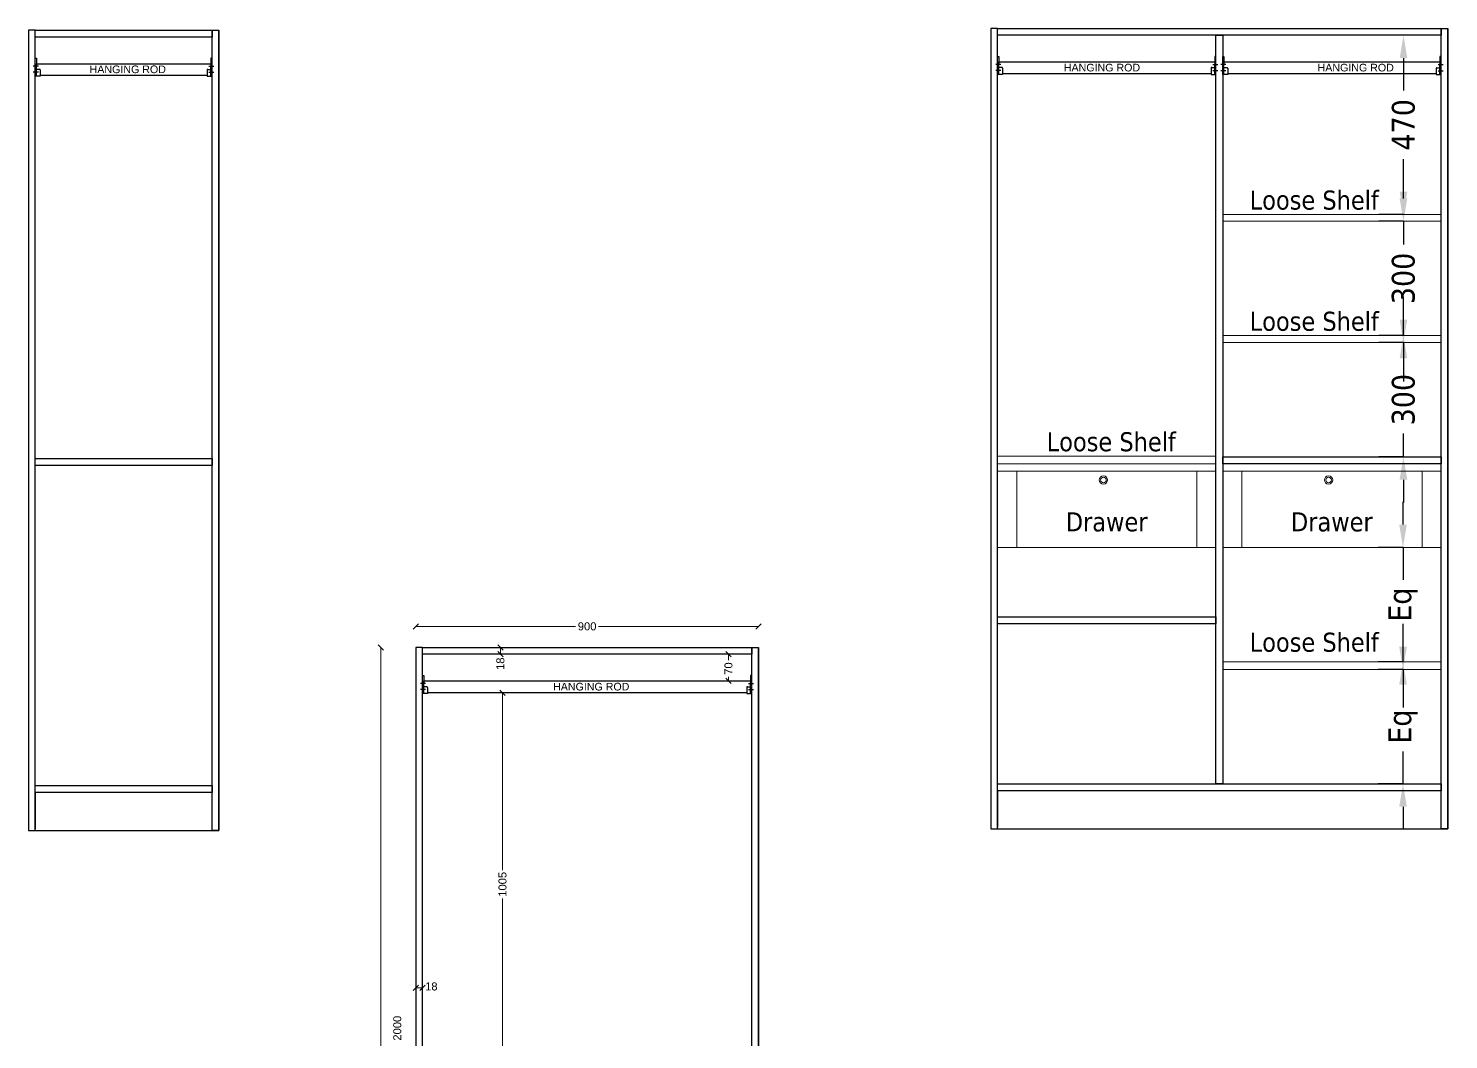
# Model space of a CAD drawing. Header units: millimetres. Extents: x 4065046 to 4134868, y -1476535 to -1460275.
# Drawn here: x 4099978 to 4103705, y -1473798 to -1471145 of the extents above; entities that cross this region are included whole.
import ezdxf

# ---------------------------------------------------------------- set-up
doc = ezdxf.new("R2010")
doc.units = ezdxf.units.MM
doc.header["$LTSCALE"] = 15
doc.header["$PDMODE"] = 35
doc.linetypes.add('HIDDEN', pattern=[9.525, 6.35, -3.175])
doc.layers.add('Hanging Rod', color=5, linetype='Continuous')
doc.layers.add('LS_DR_TEXT', color=7, linetype='Continuous')
doc.layers.add('Text', color=7, linetype='Continuous', lineweight=5)
doc.styles.add('RAJ', font='', dxfattribs={"width": 0.8})
doc.styles.add('ROMANS', font='tahoma.ttf')
doc.styles.get("Standard").update_dxf_attribs({"font": 'arial.ttf'})
doc.styles.get('RAJ').set_extended_font_data('Bitstream Vera Serif')
doc.dimstyles.new('MD50', dxfattribs={"dimscale": 50, "dimtxt": 1.9, "dimasz": 1.3, "dimexe": 1.3, "dimexo": 2.38, "dimgap": 1, "dimtad": 1, "dimdec": 0, "dimzin": 3, "dimdsep": 46, "dimtxsty": 'ROMANS', "dimblk": 'OBLIQUE', "dimcen": -1.9, "dimdle": 1.3, "dimclrd": 150, "dimclre": 150, "dimclrt": 256, "dimadec": 0, "dimazin": 0, "dimtfac": 1, "dimtdec": 0, "dimtix": 1, "dimtmove": 2, "dimatfit": 3, "dimfxl": 1, "dimtolj": 1, "dimtzin": 3, "dimarcsym": 0})
doc.dimstyles.new('RAJ', dxfattribs={"dimscale": 7, "dimtxt": 2, "dimasz": 2, "dimexe": 1, "dimexo": 1, "dimgap": 1, "dimtad": 1, "dimdec": 1, "dimzin": 0, "dimdsep": 46, "dimtxsty": 'RAJ', "dimcen": 1, "dimclrd": 8, "dimclre": 8, "dimclrt": 8, "dimadec": 0, "dimazin": 0, "dimtfac": 1, "dimtdec": 1, "dimtofl": 0, "dimtmove": 0, "dimatfit": 3, "dimfxl": 1, "dimtolj": 1, "dimtzin": 0, "dimlwd": 9, "dimlwe": 9, "dimarcsym": 0})

# ---------------------------------------------------------------- blocks, each defined once
blk = doc.blocks.new('_Oblique')
at = {"color": 0, "linetype": 'ByBlock', "lineweight": -2}
blk.add_line((-0.5, -0.5), (0.5, 0.5), dxfattribs=at)
blk = doc.blocks.new('*D90')
at = {"color": 0, "lineweight": -2, "transparency": 16777216}
blk.add_line((-191476.9, -219246.8), (-191458.9, -219246.8), dxfattribs=at)
at = {"layer": 'Defpoints', "color": 0, "linetype": 'ByBlock', "lineweight": -2, "transparency": 16777216}
for p in [(-191476.9, -219246.8), (-191458.9, -219246.8), (-191458.9, -219246.8)]:
    blk.add_point(p, dxfattribs=at)
at = {"color": 0, "linetype": 'ByBlock', "lineweight": -2, "transparency": 16777216, "xscale": 14, "yscale": 14, "zscale": 14, "rotation": 180}
blk.add_blockref('_Oblique', (-191476.9, -219246.8), dxfattribs=at)
at = {"color": 0, "linetype": 'ByBlock', "lineweight": -2, "transparency": 16777216, "xscale": 14, "yscale": 14, "zscale": 14}
blk.add_blockref('_Oblique', (-191458.9, -219246.8), dxfattribs=at)
at = {"linetype": 'ByBlock', "lineweight": -2, "transparency": 16777216, "insert": (-191435.8, -219243.5), "char_height": 21, "attachment_point": 5}
blk.add_mtext('\\A1;18', dxfattribs=at)
blk = doc.blocks.new('_None')
blk = doc.blocks.new('*D100')
at = {"color": 0, "lineweight": -2, "transparency": 16777216}
for p, q in [((-191476.9, -218298.7), (-191057.1, -218298.7)), ((-190576.9, -218298.7), (-190996.8, -218298.7))]:
    blk.add_line(p, q, dxfattribs=at)
at = {"layer": 'Defpoints', "color": 0, "linetype": 'ByBlock', "lineweight": -2, "transparency": 16777216}
for p in [(-190576.9, -218298.7), (-191476.9, -218353.9), (-190576.9, -218353.9)]:
    blk.add_point(p, dxfattribs=at)
at = {"color": 0, "linetype": 'ByBlock', "lineweight": -2, "transparency": 16777216, "xscale": 14, "yscale": 14, "zscale": 14, "rotation": 180}
blk.add_blockref('_Oblique', (-191476.9, -218298.7), dxfattribs=at)
at = {"color": 0, "linetype": 'ByBlock', "lineweight": -2, "transparency": 16777216, "xscale": 14, "yscale": 14, "zscale": 14}
blk.add_blockref('_Oblique', (-190576.9, -218298.7), dxfattribs=at)
at = {"linetype": 'ByBlock', "lineweight": -2, "transparency": 16777216, "insert": (-191026.9, -218298.7), "char_height": 21, "attachment_point": 5}
blk.add_mtext('\\A1;900', dxfattribs=at)
blk = doc.blocks.new('*D91')
at = {"color": 0, "lineweight": -2, "transparency": 16777216}
blk.add_line((-191568.7, -220353.9), (-191568.7, -218353.9), dxfattribs=at)
at = {"layer": 'Defpoints', "color": 0, "linetype": 'ByBlock', "lineweight": -2, "transparency": 16777216}
for p in [(-191568.7, -218353.9), (-191476.9, -218353.9), (-191458.9, -220353.9)]:
    blk.add_point(p, dxfattribs=at)
at = {"color": 0, "linetype": 'ByBlock', "lineweight": -2, "transparency": 16777216, "xscale": 14, "yscale": 14, "zscale": 14}
for p, rotation in [((-191568.7, -218353.9), 90), ((-191568.7, -220353.9), 270)]:
    blk.add_blockref('_Oblique', p, dxfattribs=dict(at, rotation=rotation))
at = {"linetype": 'ByBlock', "lineweight": -2, "transparency": 16777216, "insert": (-191525.1, -219352.9), "char_height": 21, "attachment_point": 5, "rotation": 90}
blk.add_mtext('\\A1;2000', dxfattribs=at)
blk = doc.blocks.new('*D101')
at = {"color": 0, "lineweight": -2, "transparency": 16777216}
for p, q in [((-191568.7, -220353.9), (-191568.7, -220374.7)), ((-191568.7, -220453.9), (-191568.7, -220433.1))]:
    blk.add_line(p, q, dxfattribs=at)
at = {"layer": 'Defpoints', "color": 0, "linetype": 'ByBlock', "lineweight": -2, "transparency": 16777216}
for p in [(-191568.7, -220353.9), (-191458.9, -220353.9), (-191476.9, -220453.9)]:
    blk.add_point(p, dxfattribs=at)
at = {"color": 0, "linetype": 'ByBlock', "lineweight": -2, "transparency": 16777216, "xscale": 14, "yscale": 14, "zscale": 14}
for p, rotation in [((-191568.7, -220353.9), 90), ((-191568.7, -220453.9), 270)]:
    blk.add_blockref('_Oblique', p, dxfattribs=dict(at, rotation=rotation))
at = {"linetype": 'ByBlock', "lineweight": -2, "transparency": 16777216, "insert": (-191568.7, -220403.9), "char_height": 21, "attachment_point": 5, "rotation": 90}
blk.add_mtext('\\A1;100', dxfattribs=at)
blk = doc.blocks.new('*D92')
at = {"color": 0, "lineweight": -2, "transparency": 16777216}
blk.add_line((-191254.7, -218371.9), (-191254.7, -218353.9), dxfattribs=at)
at = {"layer": 'Defpoints', "color": 0, "linetype": 'ByBlock', "lineweight": -2, "transparency": 16777216}
for p in [(-191254.7, -218353.9), (-191254.7, -218353.9), (-191254.7, -218371.9)]:
    blk.add_point(p, dxfattribs=at)
at = {"color": 0, "linetype": 'ByBlock', "lineweight": -2, "transparency": 16777216, "xscale": 14, "yscale": 14, "zscale": 14}
for p, rotation in [((-191254.7, -218353.9), 90), ((-191254.7, -218371.9), 270)]:
    blk.add_blockref('_Oblique', p, dxfattribs=dict(at, rotation=rotation))
at = {"linetype": 'ByBlock', "lineweight": -2, "transparency": 16777216, "insert": (-191254.5, -218396.7), "char_height": 21, "attachment_point": 5, "rotation": 90}
blk.add_mtext('\\A1;18', dxfattribs=at)
blk = doc.blocks.new('*D97')
at = {"color": 0, "lineweight": -2, "transparency": 16777216}
for p, q in [((-190655.8, -218371.9), (-190655.8, -218387.5)), ((-190655.8, -218441.9), (-190655.8, -218431.3))]:
    blk.add_line(p, q, dxfattribs=at)
at = {"layer": 'Defpoints', "color": 0, "linetype": 'ByBlock', "lineweight": -2, "transparency": 16777216}
for p in [(-190655.8, -218371.9), (-190618.9, -218371.9), (-190618.9, -218441.9)]:
    blk.add_point(p, dxfattribs=at)
at = {"color": 0, "linetype": 'ByBlock', "lineweight": -2, "transparency": 16777216, "xscale": 14, "yscale": 14, "zscale": 14}
for p, rotation in [((-190655.8, -218371.9), 90), ((-190655.8, -218441.9), 270)]:
    blk.add_blockref('_Oblique', p, dxfattribs=dict(at, rotation=rotation))
at = {"linetype": 'ByBlock', "lineweight": -2, "transparency": 16777216, "insert": (-190655.8, -218409.4), "char_height": 21, "attachment_point": 5, "rotation": 90}
blk.add_mtext('\\A1;70', dxfattribs=at)
blk = doc.blocks.new('*D98')
at = {"color": 0, "lineweight": -2, "transparency": 16777216}
blk.add_line((-190689.3, -219495.8), (-190689.3, -219477.8), dxfattribs=at)
at = {"layer": 'Defpoints', "color": 0, "linetype": 'ByBlock', "lineweight": -2, "transparency": 16777216}
for p in [(-190689.3, -219477.8), (-190689.3, -219477.8), (-190689.3, -219495.8)]:
    blk.add_point(p, dxfattribs=at)
at = {"color": 0, "linetype": 'ByBlock', "lineweight": -2, "transparency": 16777216, "xscale": 14, "yscale": 14, "zscale": 14}
for p, rotation in [((-190689.3, -219477.8), 90), ((-190689.3, -219495.8), 270)]:
    blk.add_blockref('_Oblique', p, dxfattribs=dict(at, rotation=rotation))
at = {"linetype": 'ByBlock', "lineweight": -2, "transparency": 16777216, "insert": (-190689.1, -219520.7), "char_height": 21, "attachment_point": 5, "rotation": 90}
blk.add_mtext('\\A1;18', dxfattribs=at)
blk = doc.blocks.new('*D99')
at = {"color": 0, "lineweight": -2, "transparency": 16777216}
for p, q in [((-191249, -218472.9), (-191249, -218937.9)), ((-191249, -219477.8), (-191249, -219012.8))]:
    blk.add_line(p, q, dxfattribs=at)
at = {"layer": 'Defpoints', "color": 0, "linetype": 'ByBlock', "lineweight": -2, "transparency": 16777216}
for p in [(-191307.5, -218472.9), (-191249, -218472.9), (-191307.5, -219477.8)]:
    blk.add_point(p, dxfattribs=at)
at = {"color": 0, "linetype": 'ByBlock', "lineweight": -2, "transparency": 16777216, "xscale": 14, "yscale": 14, "zscale": 14}
for p, rotation in [((-191249, -218472.9), 90), ((-191249, -219477.8), 270)]:
    blk.add_blockref('_Oblique', p, dxfattribs=dict(at, rotation=rotation))
at = {"linetype": 'ByBlock', "lineweight": -2, "transparency": 16777216, "insert": (-191249, -218975.4), "char_height": 21, "attachment_point": 5, "rotation": 90}
blk.add_mtext('\\A1;1005', dxfattribs=at)
blk = doc.blocks.new('*D103')
at = {"color": 0, "lineweight": -2, "transparency": 16777216}
blk.add_line((-191035.9, -219687.3), (-191017.9, -219687.3), dxfattribs=at)
at = {"layer": 'Defpoints', "color": 0, "linetype": 'ByBlock', "lineweight": -2, "transparency": 16777216}
for p in [(-191035.9, -219687.3), (-191017.9, -219687.3), (-191017.9, -219687.3)]:
    blk.add_point(p, dxfattribs=at)
at = {"color": 0, "linetype": 'ByBlock', "lineweight": -2, "transparency": 16777216, "xscale": 14, "yscale": 14, "zscale": 14, "rotation": 180}
blk.add_blockref('_Oblique', (-191035.9, -219687.3), dxfattribs=at)
at = {"color": 0, "linetype": 'ByBlock', "lineweight": -2, "transparency": 16777216, "xscale": 14, "yscale": 14, "zscale": 14}
blk.add_blockref('_Oblique', (-191017.9, -219687.3), dxfattribs=at)
at = {"linetype": 'ByBlock', "lineweight": -2, "transparency": 16777216, "insert": (-190994.8, -219683.9), "char_height": 21, "attachment_point": 5}
blk.add_mtext('\\A1;18', dxfattribs=at)
blk = doc.blocks.new('*D104')
at = {"color": 0, "lineweight": -2, "transparency": 16777216}
for p, q in [((-191249, -219495.8), (-191249, -219885.7)), ((-191249, -220335.9), (-191249, -219946.1))]:
    blk.add_line(p, q, dxfattribs=at)
at = {"layer": 'Defpoints', "color": 0, "linetype": 'ByBlock', "lineweight": -2, "transparency": 16777216}
for p in [(-191246, -219495.8), (-191249, -220335.9), (-191246, -220335.9)]:
    blk.add_point(p, dxfattribs=at)
at = {"color": 0, "linetype": 'ByBlock', "lineweight": -2, "transparency": 16777216, "xscale": 14, "yscale": 14, "zscale": 14}
for p, rotation in [((-191249, -219495.8), 90), ((-191249, -220335.9), 270)]:
    blk.add_blockref('_Oblique', p, dxfattribs=dict(at, rotation=rotation))
at = {"linetype": 'ByBlock', "lineweight": -2, "transparency": 16777216, "insert": (-191249, -219915.9), "char_height": 21, "attachment_point": 5, "rotation": 90}
blk.add_mtext('\\A1;840', dxfattribs=at)
blk = doc.blocks.new('*D316')
at = {"color": 152, "ltscale": 0.25, "transparency": 16777216}
for p, q in [((4103586.9, -1471908.7), (4103586.9, -1471848.7)), ((4103586.9, -1471968.7), (4103586.9, -1472029.7)), ((4103586.9, -1472268.7), (4103586.9, -1472207.6)), ((4103586.9, -1472328.7), (4103586.9, -1472388.7))]:
    blk.add_line(p, q, dxfattribs=at)
at = {"color": 8, "ltscale": 0.25, "transparency": 16777216}
for p, q in [((4103586.9, -1471968.7), (4103521.9, -1471968.7)), ((4103586.9, -1472268.7), (4103521.9, -1472268.7))]:
    blk.add_line(p, q, dxfattribs=at)
at = {"color": 152, "linetype": 'ByBlock', "ltscale": 0.25, "transparency": 16777216}
for points in [[(4103576.9, -1471908.7), (4103596.9, -1471908.7), (4103586.9, -1471968.7)], [(4103576.9, -1472328.7), (4103596.9, -1472328.7), (4103586.9, -1472268.7)]]:
    blk.add_solid(points, dxfattribs=at)
at = {"layer": 'Defpoints', "color": 0, "linetype": 'ByBlock', "ltscale": 0.25, "transparency": 16777216}
for p in [(4103705.4, -1471968.7), (4103586.9, -1472268.7), (4103705.4, -1472268.7)]:
    blk.add_point(p, dxfattribs=at)
at = {"linetype": 'ByBlock', "lineweight": 20, "ltscale": 0.25, "transparency": 16777216, "insert": (4103586.9, -1472118.7), "char_height": 60, "attachment_point": 5, "rotation": 90, "style": 'ROMANS'}
blk.add_mtext('\\A1;300', dxfattribs=at)
blk = doc.blocks.new('*D317')
at = {"color": 152, "ltscale": 0.25, "transparency": 16777216}
for p, q in [((4103586.9, -1471590.7), (4103586.9, -1471530.7)), ((4103586.9, -1471650.7), (4103586.9, -1471711.7)), ((4103586.9, -1471950.7), (4103586.9, -1471889.6)), ((4103586.9, -1472010.7), (4103586.9, -1472070.7))]:
    blk.add_line(p, q, dxfattribs=at)
at = {"color": 8, "ltscale": 0.25, "transparency": 16777216}
for p, q in [((4103586.9, -1471650.7), (4103521.9, -1471650.7)), ((4103586.9, -1471950.7), (4103521.9, -1471950.7))]:
    blk.add_line(p, q, dxfattribs=at)
at = {"color": 152, "linetype": 'ByBlock', "ltscale": 0.25, "transparency": 16777216}
for points in [[(4103576.9, -1471590.7), (4103596.9, -1471590.7), (4103586.9, -1471650.7)], [(4103576.9, -1472010.7), (4103596.9, -1472010.7), (4103586.9, -1471950.7)]]:
    blk.add_solid(points, dxfattribs=at)
at = {"layer": 'Defpoints', "color": 0, "linetype": 'ByBlock', "ltscale": 0.25, "transparency": 16777216}
for p in [(4103705.4, -1471650.7), (4103586.9, -1471950.7), (4103705.4, -1471950.7)]:
    blk.add_point(p, dxfattribs=at)
at = {"linetype": 'ByBlock', "lineweight": 20, "ltscale": 0.25, "transparency": 16777216, "insert": (4103586.9, -1471800.7), "char_height": 60, "attachment_point": 5, "rotation": 90, "style": 'ROMANS'}
blk.add_mtext('\\A1;300', dxfattribs=at)
blk = doc.blocks.new('*D318')
at = {"color": 8, "ltscale": 0.25, "transparency": 16777216}
for p, q in [((4103587, -1471162.8), (4103522, -1471162.8)), ((4103587, -1471632.7), (4103522, -1471632.7))]:
    blk.add_line(p, q, dxfattribs=at)
at = {"color": 152, "ltscale": 0.25, "transparency": 16777216}
for p, q in [((4103587, -1471222.8), (4103587, -1471307.6)), ((4103587, -1471572.7), (4103587, -1471487.8))]:
    blk.add_line(p, q, dxfattribs=at)
at = {"color": 152, "linetype": 'ByBlock', "ltscale": 0.25, "transparency": 16777216}
for points in [[(4103577, -1471222.8), (4103597, -1471222.8), (4103587, -1471162.8)], [(4103577, -1471572.7), (4103597, -1471572.7), (4103587, -1471632.7)]]:
    blk.add_solid(points, dxfattribs=at)
at = {"layer": 'Defpoints', "color": 0, "linetype": 'ByBlock', "ltscale": 0.25, "transparency": 16777216}
for p in [(4103587, -1471162.8), (4103705.4, -1471162.8), (4103705.4, -1471632.7)]:
    blk.add_point(p, dxfattribs=at)
at = {"linetype": 'ByBlock', "lineweight": 20, "ltscale": 0.25, "transparency": 16777216, "insert": (4103587, -1471397.7), "char_height": 60, "attachment_point": 5, "rotation": 90, "style": 'ROMANS'}
blk.add_mtext('\\A1;470', dxfattribs=at)
blk = doc.blocks.new('*D345')
at = {"color": 152, "ltscale": 0.25, "transparency": 16777216}
for p, q in [((4103585.8, -1472446.7), (4103585.8, -1472386.7)), ((4103585.8, -1472506.7), (4103585.8, -1472591.4)), ((4103585.8, -1472806.5), (4103585.8, -1472721.8)), ((4103585.8, -1472866.5), (4103585.8, -1472926.5))]:
    blk.add_line(p, q, dxfattribs=at)
at = {"color": 8, "ltscale": 0.25, "transparency": 16777216}
for p, q in [((4103585.8, -1472506.7), (4103520.8, -1472506.7)), ((4103585.8, -1472806.5), (4103520.8, -1472806.5))]:
    blk.add_line(p, q, dxfattribs=at)
at = {"color": 152, "linetype": 'ByBlock', "ltscale": 0.25, "transparency": 16777216}
for points in [[(4103575.8, -1472446.7), (4103595.8, -1472446.7), (4103585.8, -1472506.7)], [(4103575.8, -1472866.5), (4103595.8, -1472866.5), (4103585.8, -1472806.5)]]:
    blk.add_solid(points, dxfattribs=at)
at = {"layer": 'Defpoints', "color": 0, "linetype": 'ByBlock', "ltscale": 0.25, "transparency": 16777216}
for p in [(4103685.8, -1472506.7), (4103585.8, -1472806.5), (4103685.8, -1472806.5)]:
    blk.add_point(p, dxfattribs=at)
at = {"linetype": 'ByBlock', "lineweight": 20, "ltscale": 0.25, "transparency": 16777216, "insert": (4103585.8, -1472656.6), "char_height": 60, "attachment_point": 5, "rotation": 90, "style": 'ROMANS'}
blk.add_mtext('\\A1;Eq', dxfattribs=at)
blk = doc.blocks.new('*D346')
at = {"color": 152, "ltscale": 0.25, "transparency": 16777216}
for p, q in [((4103585.8, -1472766.5), (4103585.8, -1472706.5)), ((4103585.8, -1472826.5), (4103585.8, -1472911.5)), ((4103585.8, -1473126.8), (4103585.8, -1473041.8)), ((4103585.8, -1473186.8), (4103585.8, -1473246.8))]:
    blk.add_line(p, q, dxfattribs=at)
at = {"color": 8, "ltscale": 0.25, "transparency": 16777216}
for p, q in [((4103585.8, -1472826.5), (4103520.8, -1472826.5)), ((4103585.8, -1473126.8), (4103520.8, -1473126.8))]:
    blk.add_line(p, q, dxfattribs=at)
at = {"color": 152, "linetype": 'ByBlock', "ltscale": 0.25, "transparency": 16777216}
for points in [[(4103575.8, -1472766.5), (4103595.8, -1472766.5), (4103585.8, -1472826.5)], [(4103575.8, -1473186.8), (4103595.8, -1473186.8), (4103585.8, -1473126.8)]]:
    blk.add_solid(points, dxfattribs=at)
at = {"layer": 'Defpoints', "color": 0, "linetype": 'ByBlock', "ltscale": 0.25, "transparency": 16777216}
for p in [(4103685.8, -1472826.5), (4103585.8, -1473126.8), (4103685.8, -1473126.8)]:
    blk.add_point(p, dxfattribs=at)
at = {"linetype": 'ByBlock', "lineweight": 20, "ltscale": 0.25, "transparency": 16777216, "insert": (4103585.8, -1472976.6), "char_height": 60, "attachment_point": 5, "rotation": 90, "style": 'ROMANS'}
blk.add_mtext('\\A1;Eq', dxfattribs=at)
blk = doc.blocks.new('291')
for p, q in [((-191476.9, -218353.9), (-191476.9, -220453.9)), ((-190576.9, -220453.9), (-190576.9, -218353.9)), ((-190576.9, -220453.9), (-190576.9, -220353.9)), ((-191476.9, -220453.9), (-190576.9, -220453.9))]:
    blk.add_line(p, q)
at = {"color": 3}
for p, q in [((-191450.9, -218448.4), (-191464, -218448.4)), ((-191450.9, -218464.4), (-191464, -218464.4)), ((-190603, -218448.4), (-190589.9, -218448.4)), ((-190603, -218464.4), (-190589.9, -218464.4))]:
    blk.add_line(p, q, dxfattribs=at)
for points in [[(-191458.9, -218353.9), (-191476.9, -218353.9), (-191476.9, -220453.9), (-191458.9, -220453.9)], [(-191458.9, -218353.9), (-190594.9, -218353.9), (-190594.9, -218371.9), (-191458.9, -218371.9)], [(-190594.9, -218353.9), (-190576.9, -218353.9), (-190576.9, -220453.9), (-190594.9, -220453.9)], [(-191458.9, -219477.8), (-190594.9, -219477.8), (-190594.9, -219495.8), (-191458.9, -219495.8)], [(-191035.9, -220335.9), (-191035.9, -219495.8), (-191017.9, -219495.8), (-191017.9, -220335.9)], [(-191458.9, -220335.9), (-190594.9, -220335.9), (-190594.9, -220353.9), (-191458.9, -220353.9)]]:
    blk.add_lwpolyline(points, close=True)
at = {"color": 5}
for points in [[(-191455.9, -218457.1), (-191455.9, -218441.9), (-190597.9, -218441.9), (-190597.9, -218457.1)], [(-190607.9, -218472.9), (-191445.9, -218472.9)]]:
    blk.add_lwpolyline(points, dxfattribs=at)
at = {"linetype": 'HIDDEN'}
blk.add_lwpolyline([(-191458.9, -220453.9), (-190594.9, -220453.9), (-190594.9, -220353.9), (-191458.9, -220353.9)], close=True, dxfattribs=at)
at = {"layer": 'Hanging Rod'}
for p, q in [((-191458.9, -218474.9), (-191458.9, -218427.4)), ((-191458.9, -218427.4), (-191455.9, -218427.4)), ((-191455.9, -218427.4), (-191455.9, -218447)), ((-190594.9, -218427.4), (-190597.9, -218427.4)), ((-190597.9, -218427.4), (-190597.9, -218447)), ((-190594.9, -218474.9), (-190594.9, -218427.4)), ((-191455.9, -218474.9), (-191455.9, -218447)), ((-191447.9, -218457.1), (-191455.9, -218457.1)), ((-191445.9, -218459.1), (-191445.9, -218474.9)), ((-190607.9, -218459.1), (-190607.9, -218474.9)), ((-190605.9, -218457.1), (-190597.9, -218457.1)), ((-190597.9, -218474.9), (-190597.9, -218447)), ((-191455.9, -218474.9), (-191458.9, -218474.9)), ((-191445.9, -218474.9), (-191455.9, -218474.9)), ((-190607.9, -218474.9), (-190597.9, -218474.9)), ((-190597.9, -218474.9), (-190594.9, -218474.9))]:
    blk.add_line(p, q, dxfattribs=at)
for centre, start, end in [((-191447.9, -218459.1), 0, 90), ((-190605.9, -218459.1), 90, 180)]:
    blk.add_arc(centre, 2, start, end, dxfattribs=at)
blk.add_text('%%UINNER VIEW', height=32.5).set_placement((-191140.3, -220526.1))
at = {"layer": 'Text', "ltscale": 3, "insert": (-191016.1, -218446.8), "char_height": 20, "width": 870.207, "attachment_point": 2}
blk.add_mtext('\\pxqc;HANGING ROD', dxfattribs=at)
at = {"linetype": 'ByBlock', "lineweight": -2}
dim = blk.add_linear_dim(base=(-190576.9, -218298.7), p1=(-191476.9, -218353.9), p2=(-190576.9, -218353.9), dimstyle='RAJ', override={"dimtxt": 3, "dimtad": 0, "dimdec": 0, "dimtxsty": 'Standard', "dimblk": 'Oblique', "dimcen": 0, "dimse1": 1, "dimse2": 1, "dimclrd": 0, "dimclre": 0, "dimclrt": 256, "dimtdec": 0, "dimtmove": 2, "dimldrblk": 'None', "dimfxl": 0.5, "dimlwd": 65534, "dimlwe": 65534, "dimarcsym": 2}, dxfattribs=at)
dim.commit()
dim.dimension.update_dxf_attribs({"geometry": '*D100', "text_midpoint": (-191026.9, -218298.7)})
for base, p1, p2, picture, middle in [((-191568.7, -218353.9), (-191458.9, -220353.9), (-191476.9, -218353.9), '*D91', (-191525.1, -219352.9)), ((-191254.7, -218353.9), (-191254.7, -218371.9), (-191254.7, -218353.9), '*D92', (-191254.5, -218396.7)), ((-190655.8, -218371.9), (-190618.9, -218441.9), (-190618.9, -218371.9), '*D97', (-190655.8, -218409.4)), ((-190689.3, -219477.8), (-190689.3, -219495.8), (-190689.3, -219477.8), '*D98', (-190689.1, -219520.7)), ((-191568.7, -220353.9), (-191476.9, -220453.9), (-191458.9, -220353.9), '*D101', (-191568.7, -220403.9))]:
    dim = blk.add_linear_dim(base=base, p1=p1, p2=p2, angle=90, dimstyle='RAJ', override={"dimtxt": 3, "dimtad": 0, "dimdec": 0, "dimtxsty": 'Standard', "dimblk": 'Oblique', "dimcen": 0, "dimse1": 1, "dimse2": 1, "dimclrd": 0, "dimclre": 0, "dimclrt": 256, "dimtdec": 0, "dimtmove": 2, "dimldrblk": 'None', "dimfxl": 0.5, "dimlwd": 65534, "dimlwe": 65534, "dimarcsym": 2}, dxfattribs=at)
    dim.commit()
    dim.dimension.update_dxf_attribs({"geometry": picture, "text_midpoint": middle, "dimtype": 128})
for base, p1, p2, picture, middle in [((-191249, -218472.9), (-191307.5, -219477.8), (-191307.5, -218472.9), '*D99', (-191249, -218975.4)), ((-191249, -220335.9), (-191246, -219495.8), (-191246, -220335.9), '*D104', (-191249, -219915.9))]:
    dim = blk.add_linear_dim(base=base, p1=p1, p2=p2, angle=90, dimstyle='RAJ', override={"dimtxt": 3, "dimtad": 0, "dimdec": 0, "dimtxsty": 'Standard', "dimblk": 'Oblique', "dimcen": 0, "dimse1": 1, "dimse2": 1, "dimclrd": 0, "dimclre": 0, "dimclrt": 256, "dimtdec": 0, "dimtmove": 2, "dimldrblk": 'None', "dimfxl": 0.5, "dimlwd": 65534, "dimlwe": 65534, "dimarcsym": 2}, dxfattribs=at)
    dim.commit()
    dim.dimension.update_dxf_attribs({"geometry": picture, "text_midpoint": middle})
for base, p1, p2, picture, middle in [((-191458.9, -219246.8), (-191476.9, -219246.8), (-191458.9, -219246.8), '*D90', (-191435.8, -219243.5)), ((-191017.9, -219687.3), (-191035.9, -219687.3), (-191017.9, -219687.3), '*D103', (-190994.8, -219683.9))]:
    dim = blk.add_linear_dim(base=base, p1=p1, p2=p2, dimstyle='RAJ', override={"dimtxt": 3, "dimtad": 0, "dimdec": 0, "dimtxsty": 'Standard', "dimblk": 'Oblique', "dimcen": 0, "dimse1": 1, "dimse2": 1, "dimclrd": 0, "dimclre": 0, "dimclrt": 256, "dimtdec": 0, "dimtmove": 2, "dimldrblk": 'None', "dimfxl": 0.5, "dimlwd": 65534, "dimlwe": 65534, "dimarcsym": 2}, dxfattribs=at)
    dim.commit()
    dim.dimension.update_dxf_attribs({"geometry": picture, "text_midpoint": middle, "dimtype": 128})

msp = doc.modelspace()

# ---------------------------------------------------------------- linework, layer by layer
for p, q in [((4099977.8, -1471149.3), (4099977.8, -1473249.3)), ((4100477.8, -1473249.3), (4100477.8, -1471149.3)), ((4102503.8, -1471144.8), (4102503.8, -1473244.8)), ((4103703.8, -1473244.8), (4103703.8, -1471144.8)), ((4103703.8, -1473244.8), (4103703.8, -1473144.8)), ((4100477.8, -1473249.3), (4100477.8, -1473149.3)), ((4099977.8, -1473249.3), (4100477.8, -1473249.3)), ((4102503.8, -1473244.8), (4103703.8, -1473244.8))]:
    msp.add_line(p, q)
at = {"color": 3}
for p, q in [((4100003.9, -1471243.8), (4099990.7, -1471243.8)), ((4100451.7, -1471243.8), (4100464.9, -1471243.8)), ((4102529.9, -1471239.3), (4102516.8, -1471239.3)), ((4103086.8, -1471239.3), (4103099.9, -1471239.3)), ((4103120.9, -1471239.3), (4103107.8, -1471239.3)), ((4103677.8, -1471239.3), (4103690.9, -1471239.3)), ((4100003.9, -1471259.8), (4099990.7, -1471259.8)), ((4100451.7, -1471259.8), (4100464.9, -1471259.8)), ((4102529.9, -1471255.3), (4102516.8, -1471255.3)), ((4103086.8, -1471255.3), (4103099.9, -1471255.3)), ((4103120.9, -1471256.3), (4103107.8, -1471256.3)), ((4103677.8, -1471256.3), (4103690.9, -1471256.3))]:
    msp.add_line(p, q, dxfattribs=at)
for points in [[(4099995.8, -1471149.3), (4099977.8, -1471149.3), (4099977.8, -1473249.3), (4099995.8, -1473249.3)], [(4099995.8, -1471149.3), (4100459.8, -1471149.3), (4100459.8, -1471167.3), (4099995.8, -1471167.3)], [(4100459.8, -1471149.3), (4100477.8, -1471149.3), (4100477.8, -1473249.3), (4100459.8, -1473249.3)], [(4102521.8, -1471144.8), (4102503.8, -1471144.8), (4102503.8, -1473244.8), (4102521.8, -1473244.8)], [(4102521.8, -1471144.8), (4103685.8, -1471144.8), (4103685.8, -1471162.8), (4102521.8, -1471162.8)], [(4103094.8, -1473126.8), (4103094.8, -1471162.8), (4103112.8, -1471162.8), (4103112.8, -1473126.8)], [(4103685.8, -1471144.8), (4103703.8, -1471144.8), (4103703.8, -1473244.8), (4103685.8, -1473244.8)], [(4099995.8, -1472273.2), (4100459.8, -1472273.2), (4100459.8, -1472291.2), (4099995.8, -1472291.2)], [(4103112.8, -1472268.7), (4103685.8, -1472268.7), (4103685.8, -1472286.7), (4103112.8, -1472286.7)], [(4102521.8, -1472688.5), (4103094.8, -1472688.5), (4103094.8, -1472706.5), (4102521.8, -1472706.5)], [(4099995.8, -1473131.3), (4100459.8, -1473131.3), (4100459.8, -1473149.3), (4099995.8, -1473149.3)], [(4102521.8, -1473126.8), (4103685.8, -1473126.8), (4103685.8, -1473144.8), (4102521.8, -1473144.8)]]:
    msp.add_lwpolyline(points, close=True)
at = {"color": 5}
for points in [[(4099998.8, -1471252.4), (4099998.8, -1471237.3), (4100456.8, -1471237.3), (4100456.8, -1471252.4)], [(4102524.8, -1471246.9), (4102524.8, -1471232.8), (4103091.8, -1471232.8), (4103091.8, -1471246.9)], [(4103115.8, -1471247.9), (4103115.8, -1471232.8), (4103682.8, -1471232.8), (4103682.8, -1471247.9)], [(4100446.8, -1471268.3), (4100008.8, -1471268.3)], [(4103081.8, -1471263.8), (4102534.8, -1471263.8)], [(4103672.8, -1471263.8), (4103125.8, -1471263.8)]]:
    msp.add_lwpolyline(points, dxfattribs=at)
at = {"color": 3, "lineweight": 20}
for points in [[(4103112.8, -1471632.7), (4103685.8, -1471632.7), (4103685.8, -1471650.7), (4103112.8, -1471650.7)], [(4103112.8, -1471950.7), (4103685.8, -1471950.7), (4103685.8, -1471968.7), (4103112.8, -1471968.7)], [(4102521.8, -1472266.7), (4103094.8, -1472266.7), (4103094.8, -1472286.7), (4102521.8, -1472286.7)], [(4102521.8, -1472286.7), (4103094.8, -1472286.7), (4103094.8, -1472306.7), (4102521.8, -1472306.7)], [(4103112.8, -1472286.7), (4103685.8, -1472286.7), (4103685.8, -1472306.7), (4103112.8, -1472306.7)], [(4103112.8, -1472286.7), (4103685.8, -1472286.7), (4103685.8, -1472306.7), (4103112.8, -1472306.7)], [(4102571.8, -1472306.7), (4103044.8, -1472306.7), (4103044.8, -1472506.7), (4102571.8, -1472506.7)], [(4103162.8, -1472306.7), (4103635.8, -1472306.7), (4103635.8, -1472506.7), (4103162.8, -1472506.7)], [(4103112.8, -1472806.5), (4103685.8, -1472806.5), (4103685.8, -1472826.5), (4103112.8, -1472826.5)]]:
    msp.add_lwpolyline(points, close=True, dxfattribs=at)
at = {"color": 3, "linetype": 'ByBlock', "lineweight": 20}
for points in [[(4102521.8, -1472506.7), (4102571.8, -1472506.7), (4102571.8, -1472306.7), (4102521.8, -1472306.7)], [(4103044.8, -1472506.7), (4103094.8, -1472506.7), (4103094.8, -1472306.7), (4103044.8, -1472306.7)], [(4103112.8, -1472506.7), (4103162.8, -1472506.7), (4103162.8, -1472306.7), (4103112.8, -1472306.7)], [(4103635.8, -1472506.7), (4103685.8, -1472506.7), (4103685.8, -1472306.7), (4103635.8, -1472306.7)]]:
    msp.add_lwpolyline(points, close=True, dxfattribs=at)
at = {"linetype": 'HIDDEN'}
for points in [[(4102521.8, -1473244.8), (4103685.8, -1473244.8), (4103685.8, -1473144.8), (4102521.8, -1473144.8)], [(4099995.8, -1473249.3), (4100459.8, -1473249.3), (4100459.8, -1473149.3), (4099995.8, -1473149.3)]]:
    msp.add_lwpolyline(points, close=True, dxfattribs=at)
at = {"color": 3, "linetype": 'ByBlock', "lineweight": 20}
for centre in [(4102799.5, -1472329.5), (4103390.5, -1472329.5)]:
    msp.add_circle(centre, 11, dxfattribs=at)
at = {"color": 3, "linetype": 'ByBlock', "lineweight": 20, "ltscale": 0.25}
for centre in [(4102799.5, -1472329.5), (4103390.5, -1472329.5)]:
    msp.add_circle(centre, 7.31, dxfattribs=at)
at = {"layer": 'Hanging Rod'}
for p, q in [((4099995.8, -1471270.3), (4099995.8, -1471222.8)), ((4099995.8, -1471222.8), (4099998.8, -1471222.8)), ((4099998.8, -1471222.8), (4099998.8, -1471242.3)), ((4099998.8, -1471270.3), (4099998.8, -1471242.3)), ((4100459.8, -1471222.8), (4100456.8, -1471222.8)), ((4100456.8, -1471222.8), (4100456.8, -1471242.3)), ((4100456.8, -1471270.3), (4100456.8, -1471242.3)), ((4100459.8, -1471270.3), (4100459.8, -1471222.8)), ((4102521.8, -1471265.8), (4102521.8, -1471218.3)), ((4102521.8, -1471218.3), (4102524.8, -1471218.3)), ((4102524.8, -1471218.3), (4102524.8, -1471237.8)), ((4102524.8, -1471265.8), (4102524.8, -1471237.8)), ((4103094.8, -1471218.3), (4103091.8, -1471218.3)), ((4103091.8, -1471218.3), (4103091.8, -1471237.8)), ((4103091.8, -1471265.8), (4103091.8, -1471237.8)), ((4103094.8, -1471265.8), (4103094.8, -1471218.3)), ((4103112.8, -1471265.8), (4103112.8, -1471218.3)), ((4103112.8, -1471218.3), (4103115.8, -1471218.3)), ((4103115.8, -1471218.3), (4103115.8, -1471237.8)), ((4103115.8, -1471265.8), (4103115.8, -1471237.8)), ((4103685.8, -1471218.3), (4103682.8, -1471218.3)), ((4103682.8, -1471218.3), (4103682.8, -1471237.8)), ((4103682.8, -1471265.8), (4103682.8, -1471237.8)), ((4103685.8, -1471265.8), (4103685.8, -1471218.3)), ((4099998.8, -1471270.3), (4099995.8, -1471270.3)), ((4100006.8, -1471252.4), (4099998.8, -1471252.4)), ((4100008.8, -1471270.3), (4099998.8, -1471270.3)), ((4100008.8, -1471253.4), (4100008.8, -1471270.3)), ((4100446.8, -1471253.4), (4100446.8, -1471270.3)), ((4100446.8, -1471270.3), (4100456.8, -1471270.3)), ((4100448.8, -1471252.4), (4100456.8, -1471252.4)), ((4100456.8, -1471270.3), (4100459.8, -1471270.3)), ((4102524.8, -1471265.8), (4102521.8, -1471265.8)), ((4102532.8, -1471246.9), (4102524.8, -1471246.9)), ((4102534.8, -1471265.8), (4102524.8, -1471265.8)), ((4102534.8, -1471248.9), (4102534.8, -1471265.8)), ((4103081.8, -1471248.9), (4103081.8, -1471265.8)), ((4103081.8, -1471265.8), (4103091.8, -1471265.8)), ((4103083.8, -1471246.9), (4103091.8, -1471246.9)), ((4103091.8, -1471265.8), (4103094.8, -1471265.8)), ((4103115.8, -1471265.8), (4103112.8, -1471265.8)), ((4103123.8, -1471247.9), (4103115.8, -1471247.9)), ((4103125.8, -1471265.8), (4103115.8, -1471265.8)), ((4103125.8, -1471249.9), (4103125.8, -1471265.8)), ((4103672.8, -1471249.9), (4103672.8, -1471265.8)), ((4103672.8, -1471265.8), (4103682.8, -1471265.8)), ((4103674.8, -1471247.9), (4103682.8, -1471247.9)), ((4103682.8, -1471265.8), (4103685.8, -1471265.8))]:
    msp.add_line(p, q, dxfattribs=at)
for centre, radius, start, end in [((4100007.5, -1471253.6), 1.36, 8.131, 118.7389), ((4100448.2, -1471253.6), 1.36, 61.2611, 171.869), ((4102532.8, -1471248.9), 2, 0, 90), ((4103083.8, -1471248.9), 2, 90, 180), ((4103123.8, -1471249.9), 2, 0, 90), ((4103674.8, -1471249.9), 2, 90, 180)]:
    msp.add_arc(centre, radius, start, end, dxfattribs=at)

# ---------------------------------------------------------------- block references
at = {"linetype": 'ByBlock', "lineweight": 20}
msp.add_blockref('291', (4292471.2, -1254414.9), dxfattribs=at)

# ---------------------------------------------------------------- texts
at = {"layer": 'LS_DR_TEXT', "lineweight": 20, "ltscale": 0.25, "char_height": 50, "attachment_point": 1, "style": 'ROMANS'}
for s, width, gutter_width, insert in [('\\pxqc;Loose Shelf', 380.299, 584.3, (4103162.7, -1471570.1)), ('\\pxqc;Loose Shelf', 380.299, 584.3, (4103162.7, -1471888.1)), ('\\pxqc;Loose Shelf', 380.299, 584.3, (4102629.9, -1472204.1)), ('\\pxqc;Drawer', 331.386, 10, (4102642.2, -1472414.3)), ('\\pxqc;Drawer', 331.386, 10, (4103233.2, -1472414.3)), ('\\pxqc;Loose Shelf', 380.299, 584.3, (4103162.7, -1472730.1))]:
    msp.add_mtext_dynamic_manual_height_columns(s, width=width, gutter_width=gutter_width, heights=[0], dxfattribs=dict(at, insert=insert))
at = {"layer": 'Text', "ltscale": 3, "char_height": 20, "attachment_point": 2}
for insert, width in [((4100238.6, -1471242.1), 470.207), ((4102795.6, -1471237.6), 945.207), ((4103461.6, -1471237.6), 945.207)]:
    msp.add_mtext('\\pxqc;HANGING ROD', dxfattribs=dict(at, insert=insert, width=width))

# ---------------------------------------------------------------- dimensions: what is measured, and where the dimension line sits
at = {"linetype": 'ByBlock', "lineweight": 20, "ltscale": 0.25}
for base, p1, p2, picture, middle in [((4103587, -1471162.8), (4103705.4, -1471632.7), (4103705.4, -1471162.8), '*D318', (4103587, -1471397.7)), ((4103586.9, -1471950.7), (4103705.4, -1471650.7), (4103705.4, -1471950.7), '*D317', (4103586.9, -1471800.7)), ((4103586.9, -1472268.7), (4103705.4, -1471968.7), (4103705.4, -1472268.7), '*D316', (4103586.9, -1472118.7))]:
    dim = msp.add_linear_dim(base=base, p1=p1, p2=p2, angle=90, dimstyle='MD50', override={"dimtxt": 1.2, "dimasz": 1.2, "dimgap": 0.5, "dimtad": 0, "dimdle": 1.2, "dimclrd": 152, "dimclre": 8, "dimfxl": 0.5, "dimfxlon": 1, "dimlwd": 65535, "dimlwe": 65535, "dimarcsym": 2}, dxfattribs=at)
    dim.commit()
    dim.dimension.update_dxf_attribs({"geometry": picture, "text_midpoint": middle})
for base, p1, p2, picture, middle in [((4103585.8, -1472806.5), (4103685.8, -1472506.7), (4103685.8, -1472806.5), '*D345', (4103585.8, -1472656.6)), ((4103585.8, -1473126.8), (4103685.8, -1472826.5), (4103685.8, -1473126.8), '*D346', (4103585.8, -1472976.6))]:
    dim = msp.add_linear_dim(base=base, p1=p1, p2=p2, angle=90, text='Eq', dimstyle='MD50', override={"dimtxt": 1.2, "dimasz": 1.2, "dimgap": 0.5, "dimtad": 0, "dimdle": 1.2, "dimclrd": 152, "dimclre": 8, "dimfxl": 0.5, "dimfxlon": 1, "dimlwd": 65535, "dimlwe": 65535, "dimarcsym": 2}, dxfattribs=at)
    dim.commit()
    dim.dimension.update_dxf_attribs({"geometry": picture, "text_midpoint": middle})

doc.saveas('drawing.dxf')
